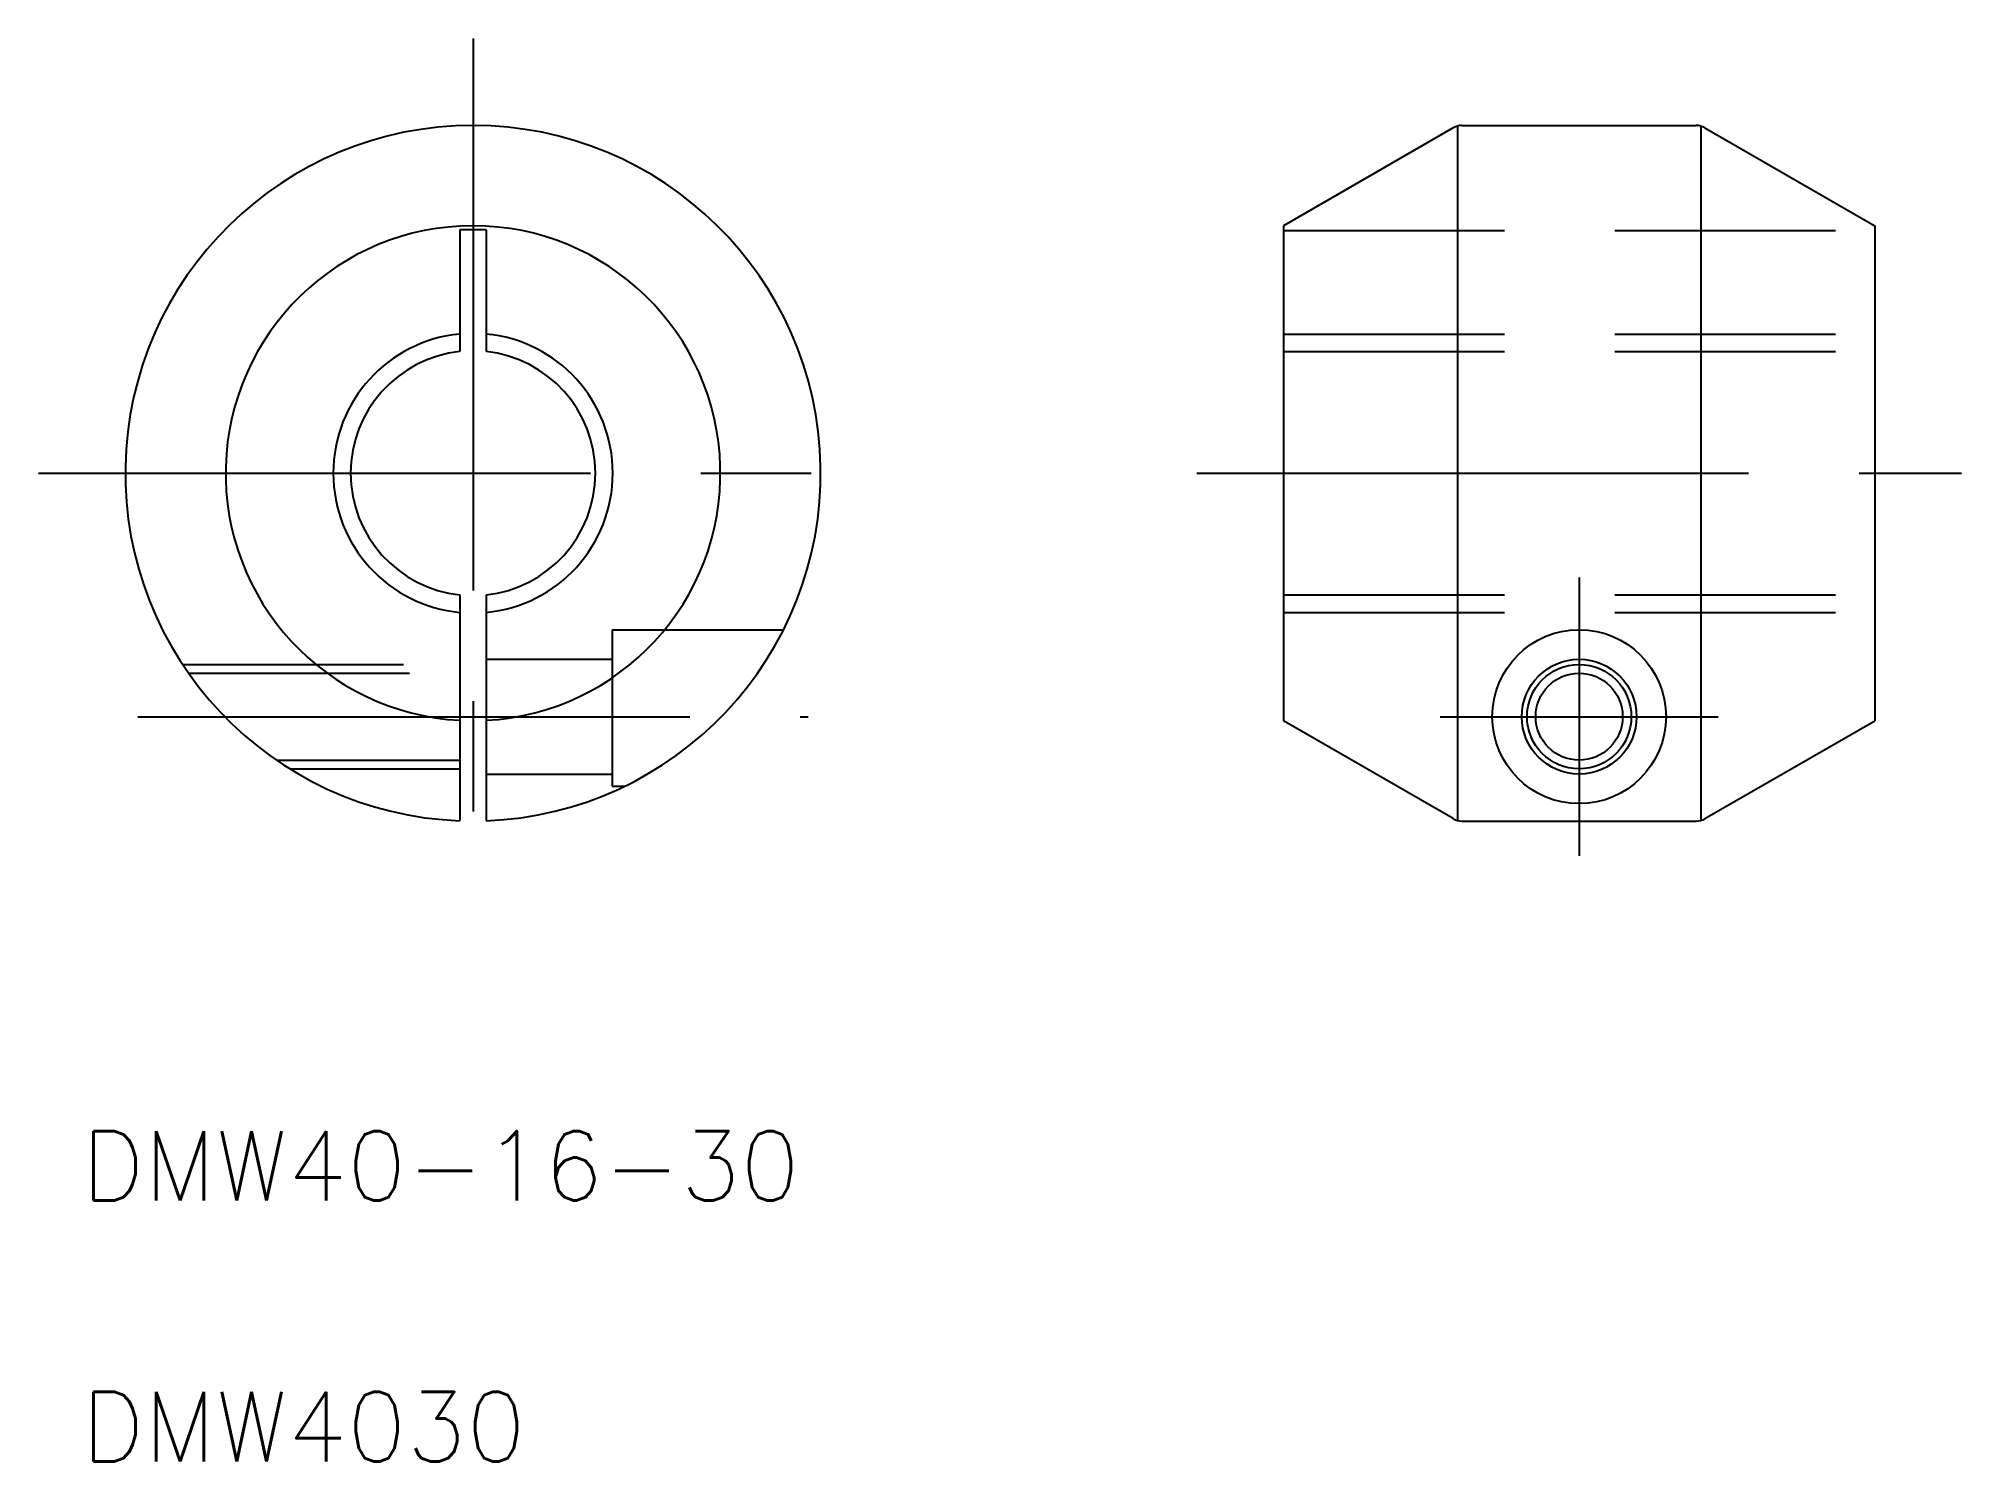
# Model space of a CAD drawing. Extents: x 70 to 180, y 54 to 136.
import ezdxf

# ---------------------------------------------------------------- set-up
doc = ezdxf.new("R2010")
doc.units = 0
doc.linetypes.add('CENTER', pattern=[50.8, 31.75, -6.35, 6.35, -6.35])
doc.linetypes.add('DASHED', pattern=[19.05, 12.7, -6.35])
doc.layers.get('0').update_dxf_attribs({"linetype": 'CONTINUOUS'})
doc.layers.add('CENTER', color=1, linetype='CENTER')
doc.styles.get("Standard").update_dxf_attribs({"font": 'txt.shx'})

msp = doc.modelspace()

# ---------------------------------------------------------------- linework, layer by layer
at = {"color": 7, "linetype": 'CONTINUOUS'}
for p, q in [((150.9, 130.37), (141.14, 124.73)), ((151.14, 130.46), (151.14, 90.54)), ((151.4, 130.5), (164.87, 130.5)), ((165.14, 130.46), (165.14, 90.54)), ((165.37, 130.37), (175.14, 124.73)), ((93.76, 124.5), (93.76, 117.5)), ((95.26, 124.5), (93.76, 124.5)), ((95.26, 124.5), (95.26, 117.5)), ((141.14, 124.73), (141.14, 96.27)), ((175.14, 124.73), (175.14, 96.27)), ((165.14, 120.48), (165.14, 120.48)), ((165.14, 110.5), (165.14, 110.5)), ((93.76, 103.5), (93.76, 90.52)), ((95.26, 103.5), (95.26, 90.52)), ((150.9, 90.64), (141.14, 96.27)), ((165.37, 90.64), (175.14, 96.27)), ((151.4, 90.5), (164.87, 90.5))]:
    msp.add_line(p, q, dxfattribs=at)
at = {"color": 3, "linetype": 'DASHED'}
for p, q in [((141.14, 124.46), (175.14, 124.46)), ((141.14, 118.5), (175.14, 118.5)), ((141.14, 117.5), (175.14, 117.5)), ((141.14, 103.5), (175.14, 103.5)), ((141.14, 102.5), (175.14, 102.5)), ((102.51, 101.5), (112.37, 101.5)), ((102.51, 101.5), (102.51, 92.5)), ((95.26, 99.8), (102.51, 99.8)), ((77.81, 99.5), (93.76, 99.5)), ((78.15, 99), (93.76, 99)), ((83.21, 94), (93.76, 94)), ((83.98, 93.5), (93.76, 93.5)), ((95.26, 93.2), (102.51, 93.2)), ((102.51, 92.5), (103.23, 92.5))]:
    msp.add_line(p, q, dxfattribs=at)
at = {"color": 7, "linetype": 'CONTINUOUS'}
for radius in [5, 3.3, 2.5]:
    msp.add_circle((158.14, 96.5), radius, dxfattribs=at)
at = {"color": 3, "linetype": 'CONTINUOUS'}
msp.add_circle((158.14, 96.5), 3, dxfattribs=at)
at = {"color": 7, "linetype": 'CONTINUOUS'}
for centre, radius, start, end in [((94.51, 110.5), 20, 272.1491, 267.8509), ((151.4, 129.5), 1, 90, 120), ((164.87, 129.5), 1, 60, 90), ((94.51, 110.5), 14.23, 273.022, 266.978), ((94.51, 110.5), 7.04, 96.1155, 263.8845), ((94.51, 110.5), 7.04, 276.1155, 83.8845), ((151.4, 91.5), 1, 240, 270), ((164.87, 91.5), 1, 270, 300)]:
    msp.add_arc(centre, radius, start, end, dxfattribs=at)
at = {"color": 3, "linetype": 'CONTINUOUS'}
for start, end in [(95.3558, 264.6442), (275.3558, 84.6442)]:
    msp.add_arc((94.51, 110.5), 8.04, start, end, dxfattribs=at)
at = {"layer": 'CENTER', "color": 1, "linetype": 'CENTER'}
for p, q in [((94.51, 135.5), (94.51, 85.5)), ((69.51, 110.5), (119.51, 110.5)), ((136.14, 110.5), (180.14, 110.5)), ((158.14, 104.5), (158.14, 88.5)), ((75.23, 96.5), (113.79, 96.5)), ((150.14, 96.5), (166.14, 96.5))]:
    msp.add_line(p, q, dxfattribs=at)

# ---------------------------------------------------------------- texts
at = {"color": 7, "linetype": 'CONTINUOUS'}
for s, p in [('DMW40-16-30', (72, 68.67)), ('DMW4030', (72, 53.67))]:
    msp.add_text(s, height=4, dxfattribs=at).set_placement(p)

doc.saveas('drawing.dxf')
